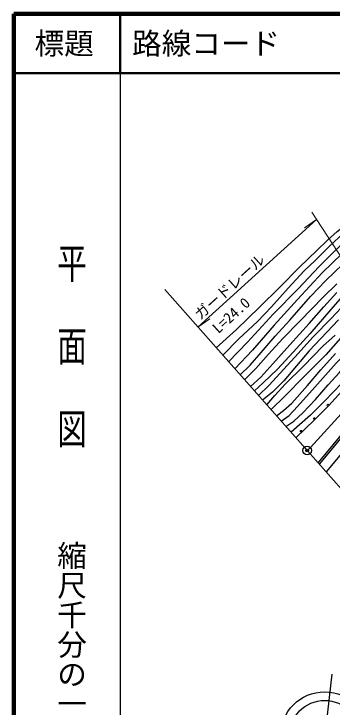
# Model space of a CAD drawing. Units: millimetres at full size, sheet at 1:1000; details may follow other scales. Extents: x 40000 to 680000, y 20000 to 380000.
# Drawn here: x 40000 to 93812, y 262910 to 380000 of the extents above; entities that cross this region are included whole.
import ezdxf
from ezdxf.enums import TextEntityAlignment as Align

# ---------------------------------------------------------------- set-up
doc = ezdxf.new("R2010")
doc.units = ezdxf.units.MM
doc.header["$LTSCALE"] = 1000
doc.header["$PDMODE"] = 32
doc.header["$PDSIZE"] = 500
doc.linetypes.add('CHAIN', pattern=[18.5, 12, -1.5, 3.5, -1.5])
for name, color, linetype, lineweight in [('M-BGD', 7, 'Continuous', 25), ('M-BMK', 2, 'CHAIN', 13), ('M-BMK-OTRS', 5, 'Continuous', 25), ('M-BMK-SRVR', 3, 'Continuous', 25), ('M-STR-HTXT', 7, 'Continuous', 13), ('M-TTL', 2, 'Continuous', 140), ('M-TTL-BAND', 7, 'Continuous', 25), ('M-TTL-LINE', 7, 'Continuous', 50)]:
    doc.layers.add(name, color=color, linetype=linetype, lineweight=lineweight)
doc.layers.add('M-OTRS', color=6, linetype='Continuous')
doc.layers.add('M-TTL-TXT', color=7, linetype='Continuous')
doc.styles.add('@ＭＳ ゴシック', font='')
doc.styles.add('ＭＳ ゴシック', font='')
doc.styles.get('@ＭＳ ゴシック').set_extended_font_data('@MS Gothic')
doc.styles.get('ＭＳ ゴシック').set_extended_font_data('MS Gothic')

msp = doc.modelspace()

# ---------------------------------------------------------------- linework, layer by layer
at = {"layer": 'M-BGD'}
for points in [[(74219, 323599), (77619, 326678), (81531, 330460), (84957, 333859), (88286, 337195), (91201, 340031), (92981, 341724), (94657, 343219), (96467, 344668), (97913, 345604)], [(99310, 345579), (95909, 343151), (93224, 340672), (90868, 338286), (89104, 336599), (86368, 333686), (83576, 330537), (81198, 328058), (78028, 325119), (75329, 322346)], [(76302, 321249), (79513, 324531), (83860, 329258), (88054, 333552), (91636, 337317), (93886, 339565), (96801, 342377), (99514, 344684), (101023, 345706)], [(103273, 345755), (98747, 342305), (95500, 339545), (92124, 336274), (87977, 331737), (83988, 327418), (80357, 323176), (77365, 320049)], [(78267, 319032), (79940, 320647), (81785, 322806), (84195, 325540), (86686, 328290), (90173, 332269), (92729, 334954), (97110, 339110), (99591, 341232), (102429, 343404), (105318, 345244)], [(85211, 311197), (86536, 312151), (87972, 313658), (90462, 316436), (94505, 321006), (98529, 325122), (101290, 328102), (103985, 330707), (106393, 332650), (108245, 333883), (109895, 334574), (111188, 334953), (112548, 335153), (114288, 335086), (115849, 334552), (117499, 333460), (118904, 332100), (121638, 328675), (122901, 327019), (125036, 324465), (129171, 319010), (132794, 313846), (136396, 308647)], [(94601, 334414), (92342, 332217), (88359, 328096), (85501, 325175), (83027, 322542), (80915, 320109), (79000, 318204)], [(97042, 333992), (93607, 330056), (90039, 325937), (87232, 322859), (84572, 319970), (82162, 317667), (80658, 316333)], [(80013, 317061), (81751, 318623), (83758, 320887), (86660, 324077), (89904, 327689), (92415, 330523), (94605, 332948)], [(85976, 310332), (87345, 311225), (88833, 312612), (91006, 314884), (93164, 317345), (95053, 319450), (96507, 321221), (98048, 322982), (99719, 324887), (101725, 326858), (105878, 330735), (108056, 332215), (110087, 333089), (111703, 333470), (112614, 333455), (114070, 333284), (115498, 332742), (117289, 331649), (120028, 328805), (122037, 326360), (123289, 324617), (125037, 321971), (126266, 320056), (126699, 318985)], [(81339, 315565), (83093, 317245), (87487, 321995), (90590, 325440), (93651, 328533), (96183, 331229)], [(94863, 328309), (89945, 323081), (85649, 317997), (83714, 316086), (82044, 314770)], [(82768, 313953), (84122, 315565), (85883, 317439), (88999, 320528), (92262, 323867), (94331, 325757)], [(96076, 326203), (92720, 322439), (89043, 318681), (85787, 315411), (83475, 313154)], [(84392, 312120), (85615, 312991), (87024, 314238), (89653, 317235), (91892, 319894), (94372, 322663)], [(99346, 320927), (97580, 319736), (95390, 317564), (92577, 314617), (90153, 312244), (86865, 309330)], [(95422, 316281), (93206, 313799), (90812, 311448), (87678, 308413)], [(101210, 314853), (102216, 313911), (92775, 302662)], [(91451, 304156), (93217, 306229), (95860, 309439)], [(91679, 303961), (93447, 306037), (96089, 309245)]]:
    msp.add_lwpolyline(points, dxfattribs=at)
for centre in [(93111, 313916), (90800, 311646), (88591, 309506)]:
    msp.add_circle(centre, 150, dxfattribs=at)
at = {"layer": 'M-BMK'}
msp.add_lwpolyline([(89589, 306257), (90138, 306767), (101549, 319320)], dxfattribs=at)
at = {"layer": 'M-BMK-OTRS'}
msp.add_line((110514, 282646), (65502, 333434), dxfattribs=at)
at = {"layer": 'M-BMK-SRVR'}
msp.add_line((93757, 268475), (91369, 247611), dxfattribs=at)
for centre, radius in [((89589, 306257), 750), ((92558, 258001), 7500), ((92563, 258043), 6000)]:
    msp.add_circle(centre, radius, dxfattribs=at)
at = {"layer": 'M-OTRS'}
msp.add_point((89589, 306257), dxfattribs=at)
at = {"layer": 'M-STR-HTXT'}
for p, q in [((96810, 336647), (90361, 346512)), ((91190, 345245), (71120, 327097)), ((91190, 345245), (89157, 343868)), ((71120, 327097), (73153, 328474))]:
    msp.add_line(p, q, dxfattribs=at)
at = {"layer": 'M-TTL'}
for p, q in [((40000, 380000), (40000, 20000)), ((680000, 380000), (40000, 380000))]:
    msp.add_line(p, q, dxfattribs=at)
at = {"layer": 'M-TTL-BAND'}
msp.add_line((58000, 370000), (58000, 20000), dxfattribs=at)
at = {"layer": 'M-TTL-LINE'}
for p, q in [((58000, 380000), (58000, 370000)), ((40000, 370000), (680000, 370000))]:
    msp.add_line(p, q, dxfattribs=at)

# ---------------------------------------------------------------- texts
at = {"layer": 'M-STR-HTXT', "style": 'ＭＳ ゴシック'}
for s, p in [('ガードレール', (71881, 327785)), ('L=24.0', (74941, 325490))]:
    msp.add_text(s, height=1833, rotation=42.123, dxfattribs=at).set_placement(p, align=Align.BOTTOM_LEFT)
at = {"layer": 'M-TTL-BAND', "style": '@ＭＳ ゴシック', "width": 1.4}
msp.add_text('平  面  図', height=3666, rotation=270, dxfattribs=at).set_placement((49777, 306475), align=Align.MIDDLE_RIGHT)
at = {"layer": 'M-TTL-BAND', "style": '@ＭＳ ゴシック'}
msp.add_text('縮尺千分の一', height=3666, rotation=270, dxfattribs=at).set_placement((49777, 261030), align=Align.MIDDLE_RIGHT)
at = {"layer": 'M-TTL-TXT', "style": 'ＭＳ ゴシック'}
msp.add_text('標題', height=3666, dxfattribs=at).set_placement((48500, 375000), align=Align.MIDDLE_CENTER)
msp.add_text('路線コード', height=3666, dxfattribs=at).set_placement((60000, 375000), align=Align.MIDDLE_LEFT)

doc.saveas('drawing.dxf')
